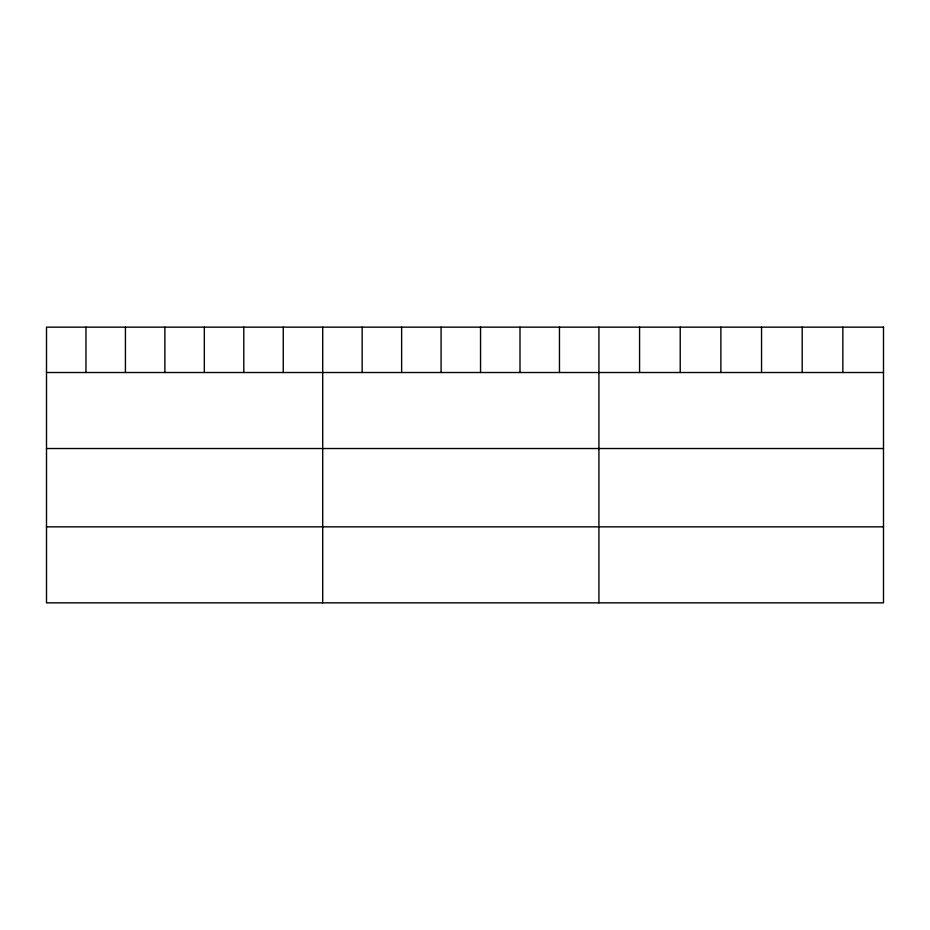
<?xml version="1.0" encoding="UTF-8"?>
<svg xmlns="http://www.w3.org/2000/svg" width="930" height="930" viewBox="0 0 930 930"><rect width="100%" height="100%" fill="white"/><g stroke="black" fill="none" stroke-linecap="round" stroke-linejoin="round"><path stroke-width="1.4" d="M46.5 372.512L883.5 372.512M46.5 448.527L883.5 448.527M46.5 526.845L883.5 526.845M842.847 327.151L842.847 372.512M802.195 327.151L802.195 372.512M761.542 327.151L761.542 372.512M720.878 327.151L720.878 372.512M680.225 327.151L680.225 372.512M639.573 327.151L639.573 372.512M598.92 327.151L598.92 602.849M559.465 327.151L559.465 372.512M519.998 327.151L519.998 372.512M480.543 327.151L480.543 372.512M441.087 327.151L441.087 372.512M401.632 327.151L401.632 372.512M362.165 327.151L362.165 372.512M322.71 327.151L322.71 602.849M283.255 327.151L283.255 372.512M243.788 327.151L243.788 372.512M204.333 327.151L204.333 372.512M164.877 327.151L164.877 372.512M125.422 327.151L125.422 372.512M85.955 327.151L85.955 372.512M883.5 327.151L46.5 327.151L46.5 602.849L883.5 602.849L883.5 327.151"/></g></svg>
